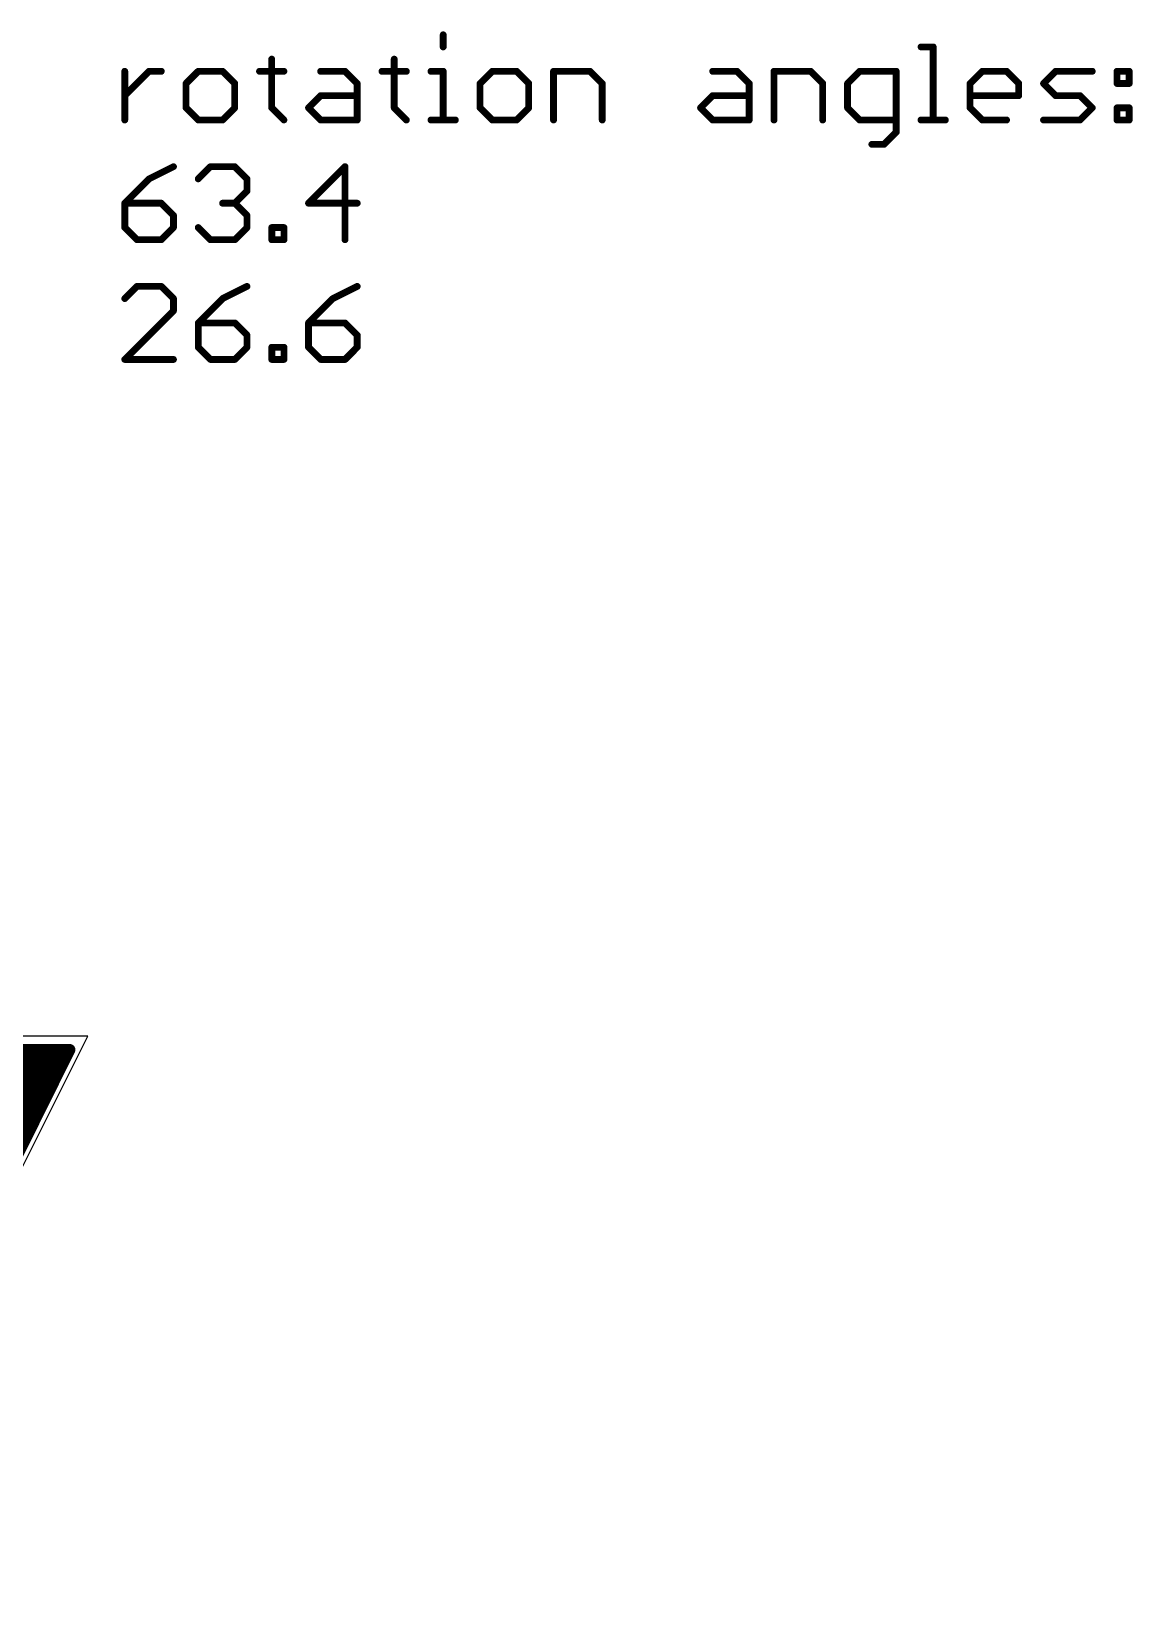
# Model space of a CAD drawing. Extents: x 0 to 110, y 0 to 76.
# Drawn here: x 85.95 to 110.48, y 41.35 to 76.28 of the extents above; entities that cross this region are included whole.
import ezdxf

# ---------------------------------------------------------------- set-up
doc = ezdxf.new("R2010")
doc.units = 0
doc.header["$MEASUREMENT"] = 0
doc.layers.add('1', color=22, linetype='CONTINUOUS')
doc.layers.add('255', color=6, linetype='CONTINUOUS')

msp = doc.modelspace()

# ---------------------------------------------------------------- linework, layer by layer
at = {"layer": '1', "const_width": 0.254}
for points in [[(72.6533, 53.34), (86.6711, 53.34)], [(72.992, 53.594), (86.797, 53.594)], [(73, 53.6), (86.8, 53.6)], [(86.8, 53.6), (80.9, 41.7)], [(82.6211, 53.086), (86.5452, 53.086)], [(83.2343, 52.832), (86.4192, 52.832)], [(83.6136, 52.578), (86.2933, 52.578)], [(83.8676, 52.324), (86.1674, 52.324)], [(84.1214, 52.07), (86.0414, 52.07)], [(84.2266, 51.816), (85.9155, 51.816)]]:
    msp.add_lwpolyline(points, dxfattribs=at)
at = {"layer": '1', "const_width": 0.127}
for points in [[(86.6711, 53.2765, 1), (86.6711, 53.4035)], [(86.8569, 53.5718, 1), (86.7431, 53.6282)], [(86.797, 53.5305, 1), (86.797, 53.6575)], [(86.8, 53.5365, 1), (86.8, 53.6635)], [(86.5452, 53.0225, 1), (86.5452, 53.1495)], [(86.4192, 52.7685, 1), (86.4192, 52.8955)], [(86.1674, 52.2605, 1), (86.1674, 52.3875)], [(86.2933, 52.5145, 1), (86.2933, 52.6415)], [(86.0414, 52.0065, 1), (86.0414, 52.1335)], [(85.9155, 51.7525, 1), (85.9155, 51.8795)]]:
    msp.add_lwpolyline(points, format="xyb", dxfattribs=at)
at = {"layer": '255'}
for p, q in [((87.2, 53.9), (72.875, 53.9)), ((80.925, 41.35), (87.2, 53.9))]:
    msp.add_line(p, q, dxfattribs=at)
at = {"layer": '255', "const_width": 0.1524}
for points in [[(95.1188, 76.2084), (95.1188, 75.9372)], [(105.7621, 75.9372), (106.0332, 75.9372)], [(106.0332, 75.9372), (106.0332, 74.3102)], [(88.0262, 74.3102), (88.0262, 75.3949)], [(88.0262, 74.8525), (88.5685, 75.3949)], [(88.5685, 75.3949), (88.8397, 75.3949)], [(89.6617, 75.3949), (89.3905, 75.1237)], [(90.204, 75.3949), (89.6617, 75.3949)], [(90.4752, 75.1237), (90.204, 75.3949)], [(91.0277, 75.3949), (91.57, 75.3949)], [(91.2988, 75.666), (91.2988, 74.5814)], [(92.3903, 75.3949), (92.9326, 75.3949)], [(92.9326, 75.3949), (93.2037, 75.1237)], [(93.7562, 75.3949), (94.2986, 75.3949)], [(94.0274, 75.666), (94.0274, 74.5814)], [(94.8477, 75.3949), (95.1188, 75.3949)], [(95.1188, 75.3949), (95.1188, 74.3102)], [(96.2103, 75.3949), (95.9391, 75.1237)], [(96.7526, 75.3949), (96.2103, 75.3949)], [(97.0238, 75.1237), (96.7526, 75.3949)], [(97.5763, 74.3102), (97.5763, 75.3949)], [(97.5763, 75.3949), (98.3898, 75.3949)], [(98.3898, 75.3949), (98.6609, 75.1237)], [(101.1218, 75.3949), (101.6641, 75.3949)], [(101.6641, 75.3949), (101.9353, 75.1237)], [(102.4877, 74.3102), (102.4877, 75.3949)], [(102.4877, 75.3949), (103.3012, 75.3949)], [(103.3012, 75.3949), (103.5724, 75.1237)], [(104.3961, 75.3949), (104.1249, 75.1237)], [(105.2096, 75.3949), (104.3961, 75.3949)], [(105.2096, 74.039), (105.2096, 75.3949)], [(106.8535, 75.1237), (107.1247, 75.3949)], [(107.1247, 75.3949), (107.667, 75.3949)], [(107.667, 75.3949), (107.9382, 75.1237)], [(108.4907, 75.1237), (108.7618, 75.3949)], [(108.7618, 75.3949), (109.5753, 75.3949)], [(110.1278, 75.3949), (110.399, 75.3949)], [(110.1278, 75.1237), (110.1278, 75.3949)], [(110.399, 75.3949), (110.399, 75.1237)], [(89.3905, 75.1237), (89.3905, 74.5814)], [(90.4752, 74.5814), (90.4752, 75.1237)], [(93.2037, 75.1237), (93.2037, 74.3102)], [(95.9391, 75.1237), (95.9391, 74.5814)], [(97.0238, 74.5814), (97.0238, 75.1237)], [(98.6609, 75.1237), (98.6609, 74.3102)], [(101.9353, 75.1237), (101.9353, 74.3102)], [(103.5724, 75.1237), (103.5724, 74.3102)], [(104.1249, 75.1237), (104.1249, 74.5814)], [(106.8535, 74.5814), (106.8535, 75.1237)], [(107.9382, 75.1237), (107.9382, 74.8525)], [(108.7618, 74.8525), (108.4907, 75.1237)], [(110.399, 75.1237), (110.1278, 75.1237)], [(92.1191, 74.5814), (92.3903, 74.8525)], [(92.3903, 74.8525), (93.2037, 74.8525)], [(100.8506, 74.5814), (101.1218, 74.8525)], [(101.1218, 74.8525), (101.9353, 74.8525)], [(107.9382, 74.8525), (106.8535, 74.8525)], [(109.3041, 74.8525), (108.7618, 74.8525)], [(109.5753, 74.5814), (109.3041, 74.8525)], [(89.3905, 74.5814), (89.6617, 74.3102)], [(90.204, 74.3102), (90.4752, 74.5814)], [(91.2988, 74.5814), (91.57, 74.3102)], [(92.3903, 74.3102), (92.1191, 74.5814)], [(94.0274, 74.5814), (94.2986, 74.3102)], [(95.9391, 74.5814), (96.2103, 74.3102)], [(96.7526, 74.3102), (97.0238, 74.5814)], [(101.1218, 74.3102), (100.8506, 74.5814)], [(104.1249, 74.5814), (104.3961, 74.3102)], [(107.1247, 74.3102), (106.8535, 74.5814)], [(109.3041, 74.3102), (109.5753, 74.5814)], [(110.1278, 74.5814), (110.399, 74.5814)], [(110.1278, 74.3102), (110.1278, 74.5814)], [(110.399, 74.5814), (110.399, 74.3102)], [(89.6617, 74.3102), (90.204, 74.3102)], [(93.2037, 74.3102), (92.3903, 74.3102)], [(94.8477, 74.3102), (95.39, 74.3102)], [(96.2103, 74.3102), (96.7526, 74.3102)], [(101.9353, 74.3102), (101.1218, 74.3102)], [(104.3961, 74.3102), (105.2096, 74.3102)], [(104.9384, 73.7679), (105.2096, 74.039)], [(105.7621, 74.3102), (106.3044, 74.3102)], [(107.667, 74.3102), (107.1247, 74.3102)], [(108.4907, 74.3102), (109.3041, 74.3102)], [(110.399, 74.3102), (110.1278, 74.3102)], [(104.6672, 73.7679), (104.9384, 73.7679)], [(88.5685, 72.999), (88.0262, 72.4567)], [(89.1109, 73.2702), (88.5685, 72.999)], [(89.6634, 72.999), (89.9345, 73.2702)], [(89.9345, 73.2702), (90.4768, 73.2702)], [(90.4768, 73.2702), (90.748, 72.999)], [(90.748, 72.999), (90.748, 72.7279)], [(92.9326, 73.2702), (92.1191, 72.4567)], [(92.9326, 71.6432), (92.9326, 73.2702)], [(90.748, 72.7279), (90.4768, 72.4567)], [(88.0262, 72.4567), (88.0262, 71.9144)], [(88.8397, 72.4567), (88.0262, 72.4567)], [(89.1109, 72.1855), (88.8397, 72.4567)], [(90.4768, 72.4567), (90.2057, 72.4567)], [(90.4768, 72.4567), (90.748, 72.1855)], [(92.1191, 72.4567), (93.2037, 72.4567)], [(88.0262, 71.9144), (88.2974, 71.6432)], [(88.8397, 71.6432), (89.1109, 71.9144)], [(89.1109, 71.9144), (89.1109, 72.1855)], [(89.9345, 71.6432), (89.6634, 71.9144)], [(90.748, 71.9144), (90.4768, 71.6432)], [(90.748, 72.1855), (90.748, 71.9144)], [(91.3005, 71.6432), (91.3005, 71.9144)], [(91.3005, 71.9144), (91.5717, 71.9144)], [(91.5717, 71.9144), (91.5717, 71.6432)], [(88.2974, 71.6432), (88.8397, 71.6432)], [(90.4768, 71.6432), (89.9345, 71.6432)], [(91.5717, 71.6432), (91.3005, 71.6432)], [(88.2974, 70.6032), (88.0262, 70.332)], [(88.8397, 70.6032), (88.2974, 70.6032)], [(89.1109, 70.332), (88.8397, 70.6032)], [(90.748, 70.6032), (90.2057, 70.332)], [(93.2037, 70.6032), (92.6614, 70.332)], [(89.1109, 70.0609), (89.1109, 70.332)], [(90.2057, 70.332), (89.6634, 69.7897)], [(92.6614, 70.332), (92.1191, 69.7897)], [(88.0262, 68.9762), (89.1109, 70.0609)], [(89.6634, 69.7897), (89.6634, 69.2474)], [(90.4768, 69.7897), (89.6634, 69.7897)], [(90.748, 69.5185), (90.4768, 69.7897)], [(90.748, 69.2474), (90.748, 69.5185)], [(92.1191, 69.7897), (92.1191, 69.2474)], [(92.9326, 69.7897), (92.1191, 69.7897)], [(93.2037, 69.5185), (92.9326, 69.7897)], [(93.2037, 69.2474), (93.2037, 69.5185)], [(89.6634, 69.2474), (89.9345, 68.9762)], [(90.4768, 68.9762), (90.748, 69.2474)], [(91.3005, 68.9762), (91.3005, 69.2474)], [(91.3005, 69.2474), (91.5717, 69.2474)], [(91.5717, 69.2474), (91.5717, 68.9762)], [(92.1191, 69.2474), (92.3903, 68.9762)], [(92.9326, 68.9762), (93.2037, 69.2474)], [(89.1109, 68.9762), (88.0262, 68.9762)], [(89.9345, 68.9762), (90.4768, 68.9762)], [(91.5717, 68.9762), (91.3005, 68.9762)], [(92.3903, 68.9762), (92.9326, 68.9762)]]:
    msp.add_lwpolyline(points, dxfattribs=at)
at = {"layer": '255', "const_width": 0.0762}
for points in [[(95.1569, 76.2084, 1), (95.0807, 76.2084)], [(95.0807, 75.9372, 1), (95.1569, 75.9372)], [(105.7621, 75.9753, 1), (105.7621, 75.8991)], [(106.0713, 75.9372, 1), (105.9951, 75.9372)], [(106.0332, 75.8991, 1), (106.0332, 75.9753)], [(88.0643, 75.3949, 1), (87.9881, 75.3949)], [(88.5685, 75.433, 1), (88.5685, 75.3568)], [(88.5955, 75.3679, 1), (88.5416, 75.4218)], [(88.8397, 75.3568, 1), (88.8397, 75.433)], [(89.6617, 75.433, 1), (89.6617, 75.3568)], [(89.6886, 75.3679, 1), (89.6347, 75.4218)], [(90.2309, 75.4218, 1), (90.177, 75.3679)], [(90.204, 75.3568, 1), (90.204, 75.433)], [(91.0277, 75.433, 1), (91.0277, 75.3568)], [(91.3369, 75.666, 1), (91.2607, 75.666)], [(91.57, 75.3568, 1), (91.57, 75.433)], [(92.3903, 75.433, 1), (92.3903, 75.3568)], [(92.9595, 75.4218, 1), (92.9056, 75.3679)], [(92.9326, 75.3568, 1), (92.9326, 75.433)], [(93.7562, 75.433, 1), (93.7562, 75.3568)], [(94.0655, 75.666, 1), (93.9893, 75.666)], [(94.2986, 75.3568, 1), (94.2986, 75.433)], [(94.8477, 75.433, 1), (94.8477, 75.3568)], [(95.1569, 75.3949, 1), (95.0807, 75.3949)], [(95.1188, 75.3568, 1), (95.1188, 75.433)], [(96.2103, 75.433, 1), (96.2103, 75.3568)], [(96.2372, 75.3679, 1), (96.1833, 75.4218)], [(96.7796, 75.4218, 1), (96.7257, 75.3679)], [(96.7526, 75.3568, 1), (96.7526, 75.433)], [(97.6144, 75.3949, 1), (97.5382, 75.3949)], [(97.5763, 75.433, 1), (97.5763, 75.3568)], [(98.4167, 75.4218, 1), (98.3628, 75.3679)], [(98.3898, 75.3568, 1), (98.3898, 75.433)], [(101.1218, 75.433, 1), (101.1218, 75.3568)], [(101.691, 75.4218, 1), (101.6371, 75.3679)], [(101.6641, 75.3568, 1), (101.6641, 75.433)], [(102.5258, 75.3949, 1), (102.4496, 75.3949)], [(102.4877, 75.433, 1), (102.4877, 75.3568)], [(103.3282, 75.4218, 1), (103.2743, 75.3679)], [(103.3012, 75.3568, 1), (103.3012, 75.433)], [(104.3961, 75.433, 1), (104.3961, 75.3568)], [(104.423, 75.3679, 1), (104.3691, 75.4218)], [(105.2477, 75.3949, 1), (105.1715, 75.3949)], [(105.2096, 75.3568, 1), (105.2096, 75.433)], [(107.1247, 75.433, 1), (107.1247, 75.3568)], [(107.1516, 75.3679, 1), (107.0977, 75.4218)], [(107.6939, 75.4218, 1), (107.64, 75.3679)], [(107.667, 75.3568, 1), (107.667, 75.433)], [(108.7618, 75.433, 1), (108.7618, 75.3568)], [(108.7888, 75.3679, 1), (108.7349, 75.4218)], [(109.5753, 75.3568, 1), (109.5753, 75.433)], [(110.1278, 75.433, 1), (110.1278, 75.3568)], [(110.1659, 75.3949, 1), (110.0897, 75.3949)], [(110.4371, 75.3949, 1), (110.3609, 75.3949)], [(110.399, 75.3568, 1), (110.399, 75.433)], [(89.4286, 75.1237, 1), (89.3524, 75.1237)], [(89.3636, 75.1506, 1), (89.4174, 75.0968)], [(90.5133, 75.1237, 1), (90.4371, 75.1237)], [(90.4482, 75.0968, 1), (90.5021, 75.1506)], [(93.2418, 75.1237, 1), (93.1656, 75.1237)], [(93.1768, 75.0968, 1), (93.2307, 75.1506)], [(95.9772, 75.1237, 1), (95.901, 75.1237)], [(95.9122, 75.1506, 1), (95.9661, 75.0968)], [(97.0619, 75.1237, 1), (96.9857, 75.1237)], [(96.9968, 75.0968, 1), (97.0507, 75.1506)], [(98.699, 75.1237, 1), (98.6228, 75.1237)], [(98.634, 75.0968, 1), (98.6879, 75.1506)], [(101.9734, 75.1237, 1), (101.8972, 75.1237)], [(101.9083, 75.0968, 1), (101.9622, 75.1506)], [(103.6105, 75.1237, 1), (103.5343, 75.1237)], [(103.5455, 75.0968, 1), (103.5993, 75.1506)], [(104.163, 75.1237, 1), (104.0868, 75.1237)], [(104.098, 75.1506, 1), (104.1518, 75.0968)], [(106.8916, 75.1237, 1), (106.8154, 75.1237)], [(106.8266, 75.1506, 1), (106.8804, 75.0968)], [(107.9763, 75.1237, 1), (107.9001, 75.1237)], [(107.9112, 75.0968, 1), (107.9651, 75.1506)], [(108.5176, 75.1506, 1), (108.4637, 75.0968)], [(108.4637, 75.1506, 1), (108.5176, 75.0968)], [(110.1278, 75.1618, 1), (110.1278, 75.0856)], [(110.0897, 75.1237, 1), (110.1659, 75.1237)], [(110.3609, 75.1237, 1), (110.4371, 75.1237)], [(110.399, 75.0856, 1), (110.399, 75.1618)], [(87.9993, 74.8795, 1), (88.0531, 74.8256)], [(92.3903, 74.8906, 1), (92.3903, 74.8144)], [(92.4172, 74.8256, 1), (92.3633, 74.8795)], [(93.2037, 74.8144, 1), (93.2037, 74.8906)], [(101.1218, 74.8906, 1), (101.1218, 74.8144)], [(101.1487, 74.8256, 1), (101.0948, 74.8795)], [(101.9353, 74.8144, 1), (101.9353, 74.8906)], [(106.8535, 74.8906, 1), (106.8535, 74.8144)], [(107.9001, 74.8525, 1), (107.9763, 74.8525)], [(107.9382, 74.8144, 1), (107.9382, 74.8906)], [(108.7618, 74.8906, 1), (108.7618, 74.8144)], [(108.7349, 74.8256, 1), (108.7888, 74.8795)], [(109.3311, 74.8795, 1), (109.2772, 74.8256)], [(109.3041, 74.8144, 1), (109.3041, 74.8906)], [(89.4174, 74.6083, 1), (89.3636, 74.5544)], [(89.3524, 74.5814, 1), (89.4286, 74.5814)], [(90.4371, 74.5814, 1), (90.5133, 74.5814)], [(90.5021, 74.5544, 1), (90.4482, 74.6083)], [(91.3258, 74.6083, 1), (91.2719, 74.5544)], [(91.2607, 74.5814, 1), (91.3369, 74.5814)], [(92.146, 74.6083, 1), (92.0921, 74.5544)], [(92.0921, 74.6083, 1), (92.146, 74.5544)], [(94.0543, 74.6083, 1), (94.0005, 74.5544)], [(93.9893, 74.5814, 1), (94.0655, 74.5814)], [(95.9661, 74.6083, 1), (95.9122, 74.5544)], [(95.901, 74.5814, 1), (95.9772, 74.5814)], [(96.9857, 74.5814, 1), (97.0619, 74.5814)], [(97.0507, 74.5544, 1), (96.9968, 74.6083)], [(100.8775, 74.6083, 1), (100.8236, 74.5544)], [(100.8236, 74.6083, 1), (100.8775, 74.5544)], [(104.1518, 74.6083, 1), (104.098, 74.5544)], [(104.0868, 74.5814, 1), (104.163, 74.5814)], [(106.8804, 74.6083, 1), (106.8266, 74.5544)], [(106.8154, 74.5814, 1), (106.8916, 74.5814)], [(109.6023, 74.5544, 1), (109.5484, 74.6083)], [(109.5484, 74.5544, 1), (109.6023, 74.6083)], [(110.1278, 74.6195, 1), (110.1278, 74.5433)], [(110.1659, 74.5814, 1), (110.0897, 74.5814)], [(110.4371, 74.5814, 1), (110.3609, 74.5814)], [(110.399, 74.5433, 1), (110.399, 74.6195)], [(87.9881, 74.3102, 1), (88.0643, 74.3102)], [(89.6617, 74.3483, 1), (89.6617, 74.2721)], [(89.6347, 74.2833, 1), (89.6886, 74.3371)], [(90.1771, 74.3371, 1), (90.2309, 74.2833)], [(90.204, 74.2721, 1), (90.204, 74.3483)], [(91.543, 74.2833, 1), (91.5969, 74.3371)], [(92.3903, 74.3483, 1), (92.3903, 74.2721)], [(92.3633, 74.2833, 1), (92.4172, 74.3371)], [(93.1656, 74.3102, 1), (93.2418, 74.3102)], [(93.2037, 74.2721, 1), (93.2037, 74.3483)], [(94.2716, 74.2833, 1), (94.3255, 74.3371)], [(94.8477, 74.3483, 1), (94.8477, 74.2721)], [(95.0807, 74.3102, 1), (95.1569, 74.3102)], [(95.39, 74.2721, 1), (95.39, 74.3483)], [(96.2103, 74.3483, 1), (96.2103, 74.2721)], [(96.1833, 74.2833, 1), (96.2372, 74.3371)], [(96.7257, 74.3371, 1), (96.7796, 74.2833)], [(96.7526, 74.2721, 1), (96.7526, 74.3483)], [(97.5382, 74.3102, 1), (97.6144, 74.3102)], [(98.6228, 74.3102, 1), (98.699, 74.3102)], [(101.1218, 74.3483, 1), (101.1218, 74.2721)], [(101.0948, 74.2833, 1), (101.1487, 74.3371)], [(101.8972, 74.3102, 1), (101.9734, 74.3102)], [(101.9353, 74.2721, 1), (101.9353, 74.3483)], [(102.4496, 74.3102, 1), (102.5258, 74.3102)], [(103.5343, 74.3102, 1), (103.6105, 74.3102)], [(104.3961, 74.3483, 1), (104.3961, 74.2721)], [(104.3691, 74.2833, 1), (104.423, 74.3371)], [(105.1715, 74.039, 1), (105.2477, 74.039)], [(105.2365, 74.0121, 1), (105.1826, 74.066)], [(105.2096, 74.2721, 1), (105.2096, 74.3483)], [(105.7621, 74.3483, 1), (105.7621, 74.2721)], [(105.9951, 74.3102, 1), (106.0713, 74.3102)], [(106.3044, 74.2721, 1), (106.3044, 74.3483)], [(107.1247, 74.3483, 1), (107.1247, 74.2721)], [(107.0977, 74.2833, 1), (107.1516, 74.3371)], [(107.667, 74.2721, 1), (107.667, 74.3483)], [(108.4907, 74.3483, 1), (108.4907, 74.2721)], [(109.2772, 74.3371, 1), (109.3311, 74.2833)], [(109.3041, 74.2721, 1), (109.3041, 74.3483)], [(110.1278, 74.3483, 1), (110.1278, 74.2721)], [(110.0897, 74.3102, 1), (110.1659, 74.3102)], [(110.3609, 74.3102, 1), (110.4371, 74.3102)], [(110.399, 74.2721, 1), (110.399, 74.3483)], [(104.6672, 73.806, 1), (104.6672, 73.7298)], [(104.9115, 73.7948, 1), (104.9653, 73.7409)], [(104.9384, 73.7298, 1), (104.9384, 73.806)], [(88.5515, 73.0331, 1), (88.5856, 72.9649)], [(88.5955, 72.9721, 1), (88.5416, 73.026)], [(89.1279, 73.2361, 1), (89.0938, 73.3043)], [(89.6364, 73.026, 1), (89.6903, 72.9721)], [(89.9345, 73.3083, 1), (89.9345, 73.2321)], [(89.9615, 73.2432, 1), (89.9076, 73.2971)], [(90.5038, 73.2971, 1), (90.4499, 73.2432)], [(90.4768, 73.2321, 1), (90.4768, 73.3083)], [(90.7861, 72.999, 1), (90.7099, 72.999)], [(90.7211, 72.9721, 1), (90.775, 73.026)], [(92.9707, 73.2702, 1), (92.8945, 73.2702)], [(92.9595, 73.2432, 1), (92.9056, 73.2971)], [(90.7099, 72.7279, 1), (90.7861, 72.7279)], [(90.775, 72.7009, 1), (90.7211, 72.7548)], [(88.0643, 72.4567, 1), (87.9881, 72.4567)], [(88.0262, 72.4948, 1), (88.0262, 72.4186)], [(87.9993, 72.4836, 1), (88.0531, 72.4298)], [(88.8666, 72.4836, 1), (88.8128, 72.4298)], [(88.8397, 72.4186, 1), (88.8397, 72.4948)], [(90.2057, 72.4948, 1), (90.2057, 72.4186)], [(90.5038, 72.4836, 1), (90.4499, 72.4298)], [(90.4499, 72.4836, 1), (90.5038, 72.4298)], [(90.4768, 72.4186, 1), (90.4768, 72.4948)], [(92.1191, 72.4948, 1), (92.1191, 72.4186)], [(92.0921, 72.4836, 1), (92.146, 72.4298)], [(93.2037, 72.4186, 1), (93.2037, 72.4948)], [(88.0531, 71.9413, 1), (87.9993, 71.8874)], [(89.149, 72.1855, 1), (89.0728, 72.1855)], [(89.0839, 72.1586, 1), (89.1378, 72.2125)], [(89.1378, 71.8874, 1), (89.0839, 71.9413)], [(89.6903, 71.9413, 1), (89.6364, 71.8874)], [(90.7861, 72.1855, 1), (90.7099, 72.1855)], [(90.7211, 72.1586, 1), (90.775, 72.2125)], [(90.775, 71.8874, 1), (90.7211, 71.9413)], [(91.3386, 71.9144, 1), (91.2624, 71.9144)], [(91.3005, 71.9525, 1), (91.3005, 71.8763)], [(91.6098, 71.9144, 1), (91.5336, 71.9144)], [(91.5717, 71.8763, 1), (91.5717, 71.9525)], [(87.9881, 71.9144, 1), (88.0643, 71.9144)], [(88.2974, 71.6813, 1), (88.2974, 71.6051)], [(88.2704, 71.6163, 1), (88.3243, 71.6701)], [(88.8128, 71.6701, 1), (88.8666, 71.6163)], [(88.8397, 71.6051, 1), (88.8397, 71.6813)], [(89.0728, 71.9144, 1), (89.149, 71.9144)], [(89.9345, 71.6813, 1), (89.9345, 71.6051)], [(89.9076, 71.6163, 1), (89.9615, 71.6701)], [(90.4499, 71.6701, 1), (90.5038, 71.6163)], [(90.4768, 71.6051, 1), (90.4768, 71.6813)], [(90.7099, 71.9144, 1), (90.7861, 71.9144)], [(91.3005, 71.6813, 1), (91.3005, 71.6051)], [(91.2624, 71.6432, 1), (91.3386, 71.6432)], [(91.5336, 71.6432, 1), (91.6098, 71.6432)], [(91.5717, 71.6051, 1), (91.5717, 71.6813)], [(92.8945, 71.6432, 1), (92.9707, 71.6432)], [(88.2974, 70.6413, 1), (88.2974, 70.5651)], [(88.3243, 70.5762, 1), (88.2704, 70.6301)], [(88.8666, 70.6301, 1), (88.8128, 70.5762)], [(88.8397, 70.5651, 1), (88.8397, 70.6413)], [(90.7651, 70.5691, 1), (90.731, 70.6373)], [(93.2208, 70.5691, 1), (93.1867, 70.6373)], [(87.9993, 70.359, 1), (88.0531, 70.3051)], [(89.149, 70.332, 1), (89.0728, 70.332)], [(89.0839, 70.3051, 1), (89.1378, 70.359)], [(90.1886, 70.3661, 1), (90.2227, 70.2979)], [(90.2326, 70.3051, 1), (90.1787, 70.359)], [(92.6444, 70.3661, 1), (92.6785, 70.2979)], [(92.6884, 70.3051, 1), (92.6345, 70.359)], [(89.0728, 70.0609, 1), (89.149, 70.0609)], [(89.1378, 70.0339, 1), (89.0839, 70.0878)], [(89.7015, 69.7897, 1), (89.6253, 69.7897)], [(89.6634, 69.8278, 1), (89.6634, 69.7516)], [(89.6364, 69.8166, 1), (89.6903, 69.7628)], [(90.5038, 69.8166, 1), (90.4499, 69.7628)], [(90.4768, 69.7516, 1), (90.4768, 69.8278)], [(90.7861, 69.5185, 1), (90.7099, 69.5185)], [(90.7211, 69.4916, 1), (90.775, 69.5455)], [(92.1572, 69.7897, 1), (92.081, 69.7897)], [(92.1191, 69.8278, 1), (92.1191, 69.7516)], [(92.0921, 69.8166, 1), (92.146, 69.7628)], [(92.9595, 69.8166, 1), (92.9056, 69.7628)], [(92.9326, 69.7516, 1), (92.9326, 69.8278)], [(93.2418, 69.5185, 1), (93.1656, 69.5185)], [(93.1768, 69.4916, 1), (93.2307, 69.5455)], [(89.6903, 69.2743, 1), (89.6364, 69.2204)], [(89.6253, 69.2474, 1), (89.7015, 69.2474)], [(90.7099, 69.2474, 1), (90.7861, 69.2474)], [(90.775, 69.2204, 1), (90.7211, 69.2743)], [(91.3386, 69.2474, 1), (91.2624, 69.2474)], [(91.3005, 69.2855, 1), (91.3005, 69.2093)], [(91.6098, 69.2474, 1), (91.5336, 69.2474)], [(91.5717, 69.2093, 1), (91.5717, 69.2855)], [(92.146, 69.2743, 1), (92.0921, 69.2204)], [(92.081, 69.2474, 1), (92.1572, 69.2474)], [(93.1656, 69.2474, 1), (93.2418, 69.2474)], [(93.2307, 69.2204, 1), (93.1768, 69.2743)], [(88.0262, 69.0143, 1), (88.0262, 68.9381)], [(87.9993, 69.0031, 1), (88.0531, 68.9493)], [(89.1109, 68.9381, 1), (89.1109, 69.0143)], [(89.9345, 69.0143, 1), (89.9345, 68.9381)], [(89.9076, 68.9493, 1), (89.9615, 69.0031)], [(90.4499, 69.0031, 1), (90.5038, 68.9493)], [(90.4768, 68.9381, 1), (90.4768, 69.0143)], [(91.3005, 69.0143, 1), (91.3005, 68.9381)], [(91.2624, 68.9762, 1), (91.3386, 68.9762)], [(91.5336, 68.9762, 1), (91.6098, 68.9762)], [(91.5717, 68.9381, 1), (91.5717, 69.0143)], [(92.3903, 69.0143, 1), (92.3903, 68.9381)], [(92.3633, 68.9493, 1), (92.4172, 69.0031)], [(92.9056, 69.0031, 1), (92.9595, 68.9493)], [(92.9326, 68.9381, 1), (92.9326, 69.0143)]]:
    msp.add_lwpolyline(points, format="xyb", dxfattribs=at)

doc.saveas('drawing.dxf')
